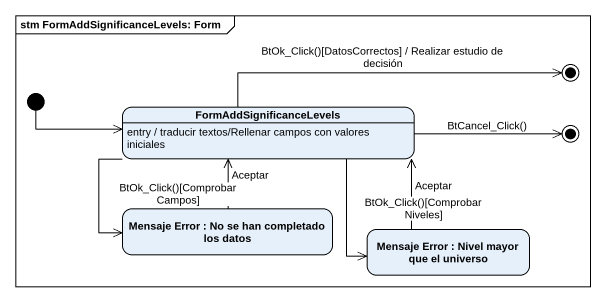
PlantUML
@startuml
mainframe stm FormAddSignificanceLevels: Form
hide empty description
state final1 <<end>>
state FormAddSignificanceLevels
FormAddSignificanceLevels : entry / traducir textos/Rellenar campos con valores iniciales
state final2 <<end>>
state "Mensaje Error : No se han completado los datos" as Mensaje_Error
state "Mensaje Error : Nivel mayor que el universo" as Mensaje_Error_2
[*] -right-> FormAddSignificanceLevels
FormAddSignificanceLevels -right-> final1 : BtOk_Click()[DatosCorrectos] / Realizar estudio de decisión
FormAddSignificanceLevels -right-> final2 : BtCancel_Click()
FormAddSignificanceLevels --> Mensaje_Error : BtOk_Click()[ComprobarCampos]
FormAddSignificanceLevels --> Mensaje_Error_2 : BtOk_Click()[ComprobarNiveles]
Mensaje_Error -up-> FormAddSignificanceLevels : Aceptar
Mensaje_Error_2 -up-> FormAddSignificanceLevels : Aceptar
@enduml
